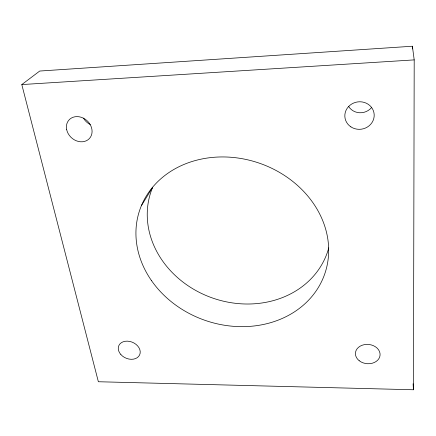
<?xml version="1.0" encoding="UTF-8"?>
<svg xmlns="http://www.w3.org/2000/svg" width="436" height="436" viewBox="0 0 436 436"><rect width="100%" height="100%" fill="white"/><g stroke="black" fill="none" stroke-linecap="round" stroke-linejoin="round"><path stroke-width="0.65" d="M412.396 48.952L412.396 46.232L39.731 71.041L21.8 84.573L98.367 381.74L413.432 389.768L414.2 59.896L412.396 46.232M141.384 205.688L152.698 187.202A93.271 80.633 19.2 0 0 213.046 298.191A93.271 80.633 19.2 0 0 328.766 247.855M21.8 84.573L414.2 59.896M413.099 383.762L413.432 389.768M371.57 107.539A13.952 13.156 -12.2 0 1 348.609 106.428M90.317 124.527A13.124 11.162 43.2 0 1 83.505 118.14M151.336 280.381A97.86 83.145 19.2 0 0 318.057 287.967A97.86 83.145 19.2 0 0 227.516 157.053A97.86 83.145 19.2 0 0 151.336 280.381M350.882 126.854A14.704 13.756 -8.5 0 0 374.121 116.723A14.704 13.756 -8.5 0 0 353.536 103.076A14.704 13.756 -8.5 0 0 350.882 126.854M66.692 129.721A13.799 11.559 41.9 0 0 87.898 139.858A13.799 11.559 41.9 0 0 83.123 118.036A13.799 11.559 41.9 0 0 66.692 129.721M120.87 354.555A11.385 8.573 23.5 0 0 139.591 354.98A11.385 8.573 23.5 0 0 127.274 341.148A11.385 8.573 23.5 0 0 120.87 354.555M359.188 360.708A12.366 9.652 5.5 0 0 379.734 356.839A12.366 9.652 5.5 0 0 364.338 344.647A12.366 9.652 5.5 0 0 359.188 360.708"/></g></svg>
